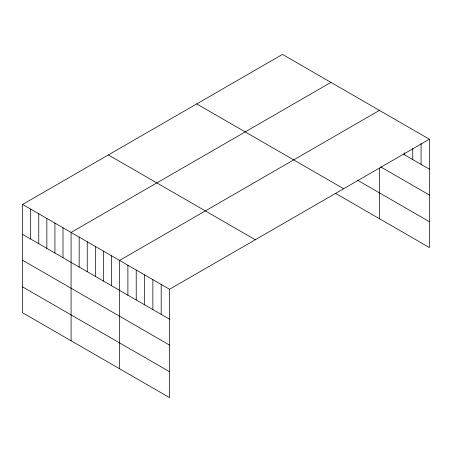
<?xml version="1.0" encoding="UTF-8"?>
<svg xmlns="http://www.w3.org/2000/svg" width="452" height="452" viewBox="0 0 452 452"><rect width="100%" height="100%" fill="white"/><g stroke="black" fill="none" stroke-linecap="round" stroke-linejoin="round"><path stroke-width="0.68" d="M22.6 204.44L169.523 289.269L169.523 397.596L22.6 312.773L22.6 204.44L282.477 54.404L429.4 139.227L429.4 247.56L335.576 193.394M330.96 82.394L71.083 232.435L71.083 340.763M379.448 110.39L119.571 260.425L119.571 368.759M169.523 289.269L429.4 139.227M403.235 154.059L429.4 169.167M380.635 166.884L429.4 195.038M357.515 180.184L429.4 221.689M196.716 103.915L343.639 188.738M108.361 154.929L255.284 239.752M22.6 234.379L169.523 319.202M22.6 260.25L169.523 345.074M22.6 286.901L169.523 371.725M421.072 143.47L421.072 164.358M412.749 148.414L412.749 159.55M404.421 152.657L404.421 154.748M379.448 168.246L379.448 218.717M161.2 284.461L161.2 314.4M152.872 279.652L152.872 309.592M144.544 274.844L144.544 304.784M136.221 270.042L136.221 299.975M127.893 265.234L127.893 295.173M111.491 255.759L111.491 285.698M103.406 251.097L103.406 281.031M95.327 246.43L95.327 276.37M87.247 241.763L87.247 271.703M79.168 237.097L79.168 267.036M63.003 227.768L63.003 257.708M54.924 223.102L54.924 253.041M46.844 218.435L46.844 248.374M38.759 213.773L38.759 243.707M30.679 209.106L30.679 239.046"/></g></svg>
